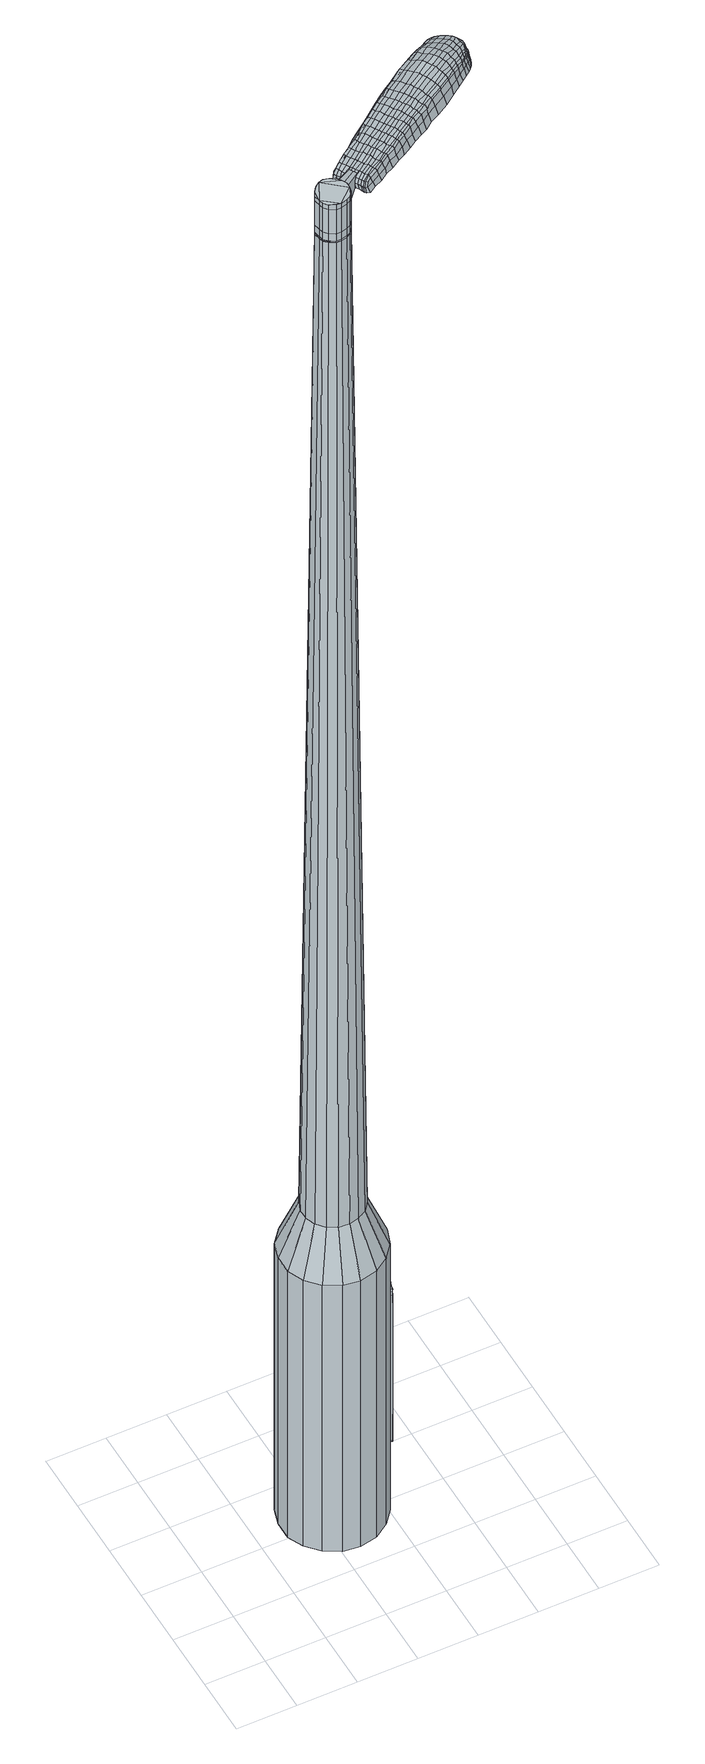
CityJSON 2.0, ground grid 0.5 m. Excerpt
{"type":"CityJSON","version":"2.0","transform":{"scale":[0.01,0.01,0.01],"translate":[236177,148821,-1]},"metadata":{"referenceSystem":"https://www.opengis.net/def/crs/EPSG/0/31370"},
"CityObjects":{
"object1":{"type":"GenericCityObject","attributes":{"cluster":19,"mean_distance_to_centroid":0.267,"new_centroid_x":236178.13,"new_centroid_y":148822.08,"mean_distance_to_camera":11.52,"H1":25.58,"H2":25.78,"Z_final":110.25,"cluster2":-1,"proj_x":236182.3,"proj_y":148828.79,"id_line":53254,"bearing_l":301.84,"distance":7.91,"orientation":"left","G_obj":31.84},"geometry":[{"type":"MultiSurface","lod":"2","boundaries":[[[0,1,2,3]],[[1,4,5,2]],[[4,6,7,5]],[[6,8,9,7]],[[8,10,11,9]],[[10,12,13,11]],[[12,14,15,13]],[[14,16,17,15]],[[16,18,19,17]],[[18,20,21,19]],[[20,22,23,21]],[[22,24,25,23]],[[24,26,27,25]],[[26,28,29,27]],[[28,30,31,29]],[[30,32,33,31]],[[32,34,35,33]],[[34,0,3,35]],[[36,37,38,39]],[[38,40,41,42]],[[41,43,42]],[[42,44,45,46]],[[45,47,46]],[[46,48,49,50]],[[49,51,50]],[[42,46,50,38]],[[50,52,39,38]],[[53,36,39]],[[2,5,7,35]],[[7,9,11,15]],[[11,13,15]],[[15,17,19,23]],[[19,21,23]],[[23,25,27,31]],[[27,29,31]],[[15,23,31,7]],[[31,33,35,7]],[[3,2,35]],[[1,0,54,55]],[[0,34,56,54]],[[34,32,57,56]],[[32,30,58,57]],[[30,28,59,58]],[[28,26,60,59]],[[26,24,61,60]],[[24,22,62,61]],[[22,20,63,62]],[[20,18,64,63]],[[18,16,65,64]],[[16,14,66,65]],[[14,12,67,66]],[[12,10,68,67]],[[10,8,69,68]],[[8,6,70,69]],[[6,4,71,70]],[[4,1,55,71]],[[55,54,72,73]],[[54,56,74,72]],[[56,57,75,74]],[[57,58,76,75]],[[58,59,77,76]],[[59,60,78,77]],[[60,61,79,78]],[[61,62,80,79]],[[62,63,81,80]],[[63,64,82,81]],[[64,65,83,82]],[[65,66,84,83]],[[66,67,85,84]],[[67,68,86,85]],[[68,69,87,86]],[[69,70,88,87]],[[70,71,89,88]],[[71,55,73,89]],[[72,90,91,92]],[[93,94,90,72]],[[95,96,94,93]],[[97,98,96,95]],[[99,100,98,97]],[[78,101,100,99]],[[79,102,101,78]],[[103,104,102,79]],[[81,105,104,103]],[[106,107,105,81]],[[108,109,107,106]],[[110,111,109,108]],[[85,112,111,110]],[[86,113,112,85]],[[114,115,113,86]],[[116,117,115,114]],[[89,118,117,116]],[[92,91,118,89]],[[119,120,121,122]],[[123,119,122,124]],[[125,123,124,126]],[[127,125,126,128]],[[129,127,128,130]],[[131,129,130,132]],[[133,131,132,134]],[[135,133,134,136]],[[137,135,136,138]],[[139,137,138,140]],[[141,139,140,142]],[[143,141,142,144]],[[145,143,144,146]],[[147,145,146,148]],[[149,147,148,150]],[[151,149,150,152]],[[73,72,92]],[[74,93,72]],[[74,75,95,93]],[[75,76,97,95]],[[76,77,99,97]],[[77,78,99]],[[80,103,79]],[[80,81,103]],[[82,106,81]],[[82,83,108,106]],[[83,84,110,108]],[[84,85,110]],[[87,114,86]],[[87,88,116,114]],[[88,89,116]],[[73,92,89]],[[153,91,90]],[[153,118,91]],[[154,117,118]],[[154,155,115,117]],[[155,113,115]],[[156,111,112]],[[156,157,109,111]],[[157,158,107,109]],[[158,105,107]],[[159,104,105]],[[159,102,104]],[[160,100,101]],[[160,161,98,100]],[[161,162,96,98]],[[162,163,94,96]],[[163,90,94]],[[39,52,151,164]],[[153,90,165,152]],[[53,39,164,120]],[[90,163,121,165]],[[36,53,120,119]],[[163,162,122,121]],[[37,36,119,123]],[[162,161,124,122]],[[38,37,123,125]],[[161,160,126,124]],[[40,38,125,127]],[[160,101,128,126]],[[41,40,127,129]],[[101,102,130,128]],[[43,41,129,131]],[[102,159,132,130]],[[42,43,131,133]],[[159,105,134,132]],[[44,42,133,135]],[[105,158,136,134]],[[45,44,135,137]],[[158,157,138,136]],[[47,45,137,139]],[[157,156,140,138]],[[46,47,139,141]],[[156,112,142,140]],[[48,46,141,143]],[[112,113,144,142]],[[49,48,143,145]],[[113,155,146,144]],[[51,49,145,147]],[[155,154,148,146]],[[50,51,147,149]],[[154,118,150,148]],[[52,50,149,151]],[[118,153,152,150]],[[151,152,166,167]],[[152,165,168,166]],[[165,121,169,168]],[[121,120,170,169]],[[120,164,171,170]],[[164,151,167,171]],[[172,173,174,175]],[[176,172,175,177]],[[172,176,178,179]],[[173,172,179,180]],[[181,182,183,184]],[[185,181,184,186]],[[181,185,187,188]],[[182,181,188,189]],[[190,191,192,193]],[[194,190,193,195]],[[190,194,196,197]],[[191,190,197,198]],[[199,200,201,202]],[[203,199,202,204]],[[199,203,205,206]],[[200,199,206,207]],[[208,209,210,211]],[[212,208,211,213]],[[208,212,214,215]],[[209,208,215,216]],[[217,218,219,220]],[[221,217,220,222]],[[217,221,223,224]],[[218,217,224,225]],[[226,227,228,229]],[[218,226,229,219]],[[226,218,225,230]],[[227,226,230,231]],[[232,233,234,235]],[[227,232,235,228]],[[232,227,231,236]],[[233,232,236,237]],[[238,176,177,239]],[[233,238,239,234]],[[238,233,237,240]],[[176,238,240,178]],[[241,242,243,244]],[[245,241,244,246]],[[241,245,247,248]],[[242,241,248,249]],[[250,251,252,253]],[[242,250,253,243]],[[250,242,249,254]],[[251,250,254,255]],[[256,257,258,259]],[[251,256,259,252]],[[256,251,255,260]],[[257,256,260,261]],[[262,263,264,265]],[[257,262,265,258]],[[262,257,261,266]],[[263,262,266,267]],[[268,173,180,269]],[[263,268,269,264]],[[268,263,267,270]],[[173,268,270,174]],[[271,272,273,274]],[[275,271,274,276]],[[271,275,277,278]],[[272,271,278,279]],[[280,281,282,283]],[[272,280,283,273]],[[280,272,279,284]],[[281,280,284,285]],[[286,287,288,289]],[[281,286,289,282]],[[286,281,285,290]],[[287,286,290,291]],[[292,185,186,293]],[[287,292,293,288]],[[292,287,291,294]],[[185,292,294,187]],[[295,296,297,298]],[[299,295,298,300]],[[295,299,301,302]],[[296,295,302,303]],[[304,305,306,307]],[[296,304,307,297]],[[304,296,303,308]],[[305,304,308,309]],[[310,311,312,313]],[[305,310,313,306]],[[310,305,309,314]],[[311,310,314,315]],[[316,317,318,319]],[[311,316,319,312]],[[316,311,315,320]],[[317,316,320,321]],[[322,182,189,323]],[[317,322,323,318]],[[322,317,321,324]],[[182,322,324,183]],[[325,211,210,326]],[[327,325,326,328]],[[325,327,329,330]],[[211,325,330,213]],[[331,327,328,332]],[[333,331,332,334]],[[331,333,335,336]],[[327,331,336,329]],[[337,333,334,338]],[[339,337,338,340]],[[337,339,341,342]],[[333,337,342,335]],[[343,339,340,344]],[[345,343,344,346]],[[343,345,347,348]],[[339,343,348,341]],[[349,345,346,350]],[[200,349,350,201]],[[349,200,207,351]],[[345,349,351,347]],[[352,353,198,197]],[[354,352,197,196]],[[352,354,355,356]],[[353,352,356,357]],[[358,359,357,356]],[[360,358,356,355]],[[358,360,361,362]],[[359,358,362,363]],[[364,365,363,362]],[[366,364,362,361]],[[364,366,367,368]],[[365,364,368,369]],[[370,371,369,368]],[[372,370,368,367]],[[370,372,205,203]],[[371,370,203,204]],[[373,374,375,376]],[[275,373,376,277]],[[373,275,276,377]],[[374,373,377,378]],[[379,194,195,380]],[[374,379,380,375]],[[379,374,378,381]],[[194,379,381,196]],[[382,383,384,385]],[[221,382,385,223]],[[382,221,222,386]],[[383,382,386,387]],[[388,389,390,391]],[[383,388,391,384]],[[388,383,387,392]],[[389,388,392,393]],[[394,191,198,395]],[[389,394,395,390]],[[394,389,393,396]],[[191,394,396,192]],[[397,398,399,400]],[[179,397,400,180]],[[397,179,178,401]],[[398,397,401,402]],[[403,404,405,406]],[[398,403,406,399]],[[403,398,402,407]],[[404,403,407,408]],[[409,202,201,410]],[[404,409,410,405]],[[409,404,408,411]],[[202,409,411,204]],[[412,413,414,415]],[[184,412,415,186]],[[412,184,183,416]],[[413,412,416,417]],[[418,206,205,419]],[[413,418,419,414]],[[418,413,417,420]],[[206,418,420,207]],[[421,422,423,424]],[[299,421,424,301]],[[421,299,300,425]],[[422,421,425,426]],[[427,212,213,428]],[[422,427,428,423]],[[427,422,426,429]],[[212,427,429,214]],[[430,431,432,433]],[[245,430,433,247]],[[430,245,246,434]],[[431,430,434,435]],[[436,437,438,439]],[[431,436,439,432]],[[436,431,435,440]],[[437,436,440,441]],[[442,209,216,443]],[[437,442,443,438]],[[442,437,441,444]],[[209,442,444,210]],[[445,446,435,434]],[[244,445,434,246]],[[445,244,243,447]],[[446,445,447,448]],[[449,450,441,440]],[[446,449,440,435]],[[449,446,448,451]],[[450,449,451,452]],[[453,326,210,444]],[[450,453,444,441]],[[453,450,452,454]],[[326,453,454,328]],[[455,456,457,458]],[[302,455,458,303]],[[455,302,301,424]],[[456,455,424,423]],[[459,330,329,460]],[[456,459,460,457]],[[459,456,423,428]],[[330,459,428,213]],[[461,462,448,447]],[[253,461,447,243]],[[461,253,252,463]],[[462,461,463,464]],[[465,466,452,451]],[[462,465,451,448]],[[465,462,464,467]],[[466,465,467,468]],[[469,332,328,454]],[[466,469,454,452]],[[469,466,468,470]],[[332,469,470,334]],[[471,472,473,474]],[[308,471,474,309]],[[471,308,303,458]],[[472,471,458,457]],[[475,336,335,476]],[[472,475,476,473]],[[475,472,457,460]],[[336,475,460,329]],[[477,478,464,463]],[[259,477,463,252]],[[477,259,258,479]],[[478,477,479,480]],[[481,482,468,467]],[[478,481,467,464]],[[481,478,480,483]],[[482,481,483,484]],[[485,338,334,470]],[[482,485,470,468]],[[485,482,484,486]],[[338,485,486,340]],[[487,488,489,490]],[[314,487,490,315]],[[487,314,309,474]],[[488,487,474,473]],[[491,342,341,492]],[[488,491,492,489]],[[491,488,473,476]],[[342,491,476,335]],[[493,494,480,479]],[[265,493,479,258]],[[493,265,264,495]],[[494,493,495,496]],[[497,498,484,483]],[[494,497,483,480]],[[497,494,496,499]],[[498,497,499,500]],[[501,344,340,486]],[[498,501,486,484]],[[501,498,500,502]],[[344,501,502,346]],[[503,504,505,506]],[[320,503,506,321]],[[503,320,315,490]],[[504,503,490,489]],[[507,348,347,508]],[[504,507,508,505]],[[507,504,489,492]],[[348,507,492,341]],[[509,510,496,495]],[[269,509,495,264]],[[509,269,180,400]],[[510,509,400,399]],[[511,512,500,499]],[[510,511,499,496]],[[511,510,399,406]],[[512,511,406,405]],[[513,350,346,502]],[[512,513,502,500]],[[513,512,405,410]],[[350,513,410,201]],[[514,515,417,416]],[[324,514,416,183]],[[514,324,321,506]],[[515,514,506,505]],[[516,351,207,420]],[[515,516,420,417]],[[516,515,505,508]],[[351,516,508,347]],[[517,518,378,377]],[[274,517,377,276]],[[517,274,273,519]],[[518,517,519,520]],[[521,354,196,381]],[[518,521,381,378]],[[521,518,520,522]],[[354,521,522,355]],[[523,524,525,526]],[[224,523,526,225]],[[523,224,223,385]],[[524,523,385,384]],[[527,528,529,530]],[[524,527,530,525]],[[527,524,384,391]],[[528,527,391,390]],[[531,353,357,532]],[[528,531,532,529]],[[531,528,390,395]],[[353,531,395,198]],[[533,534,520,519]],[[283,533,519,273]],[[533,283,282,535]],[[534,533,535,536]],[[537,360,355,522]],[[534,537,522,520]],[[537,534,536,538]],[[360,537,538,361]],[[539,540,541,542]],[[230,539,542,231]],[[539,230,225,526]],[[540,539,526,525]],[[543,544,545,546]],[[540,543,546,541]],[[543,540,525,530]],[[544,543,530,529]],[[547,359,363,548]],[[544,547,548,545]],[[547,544,529,532]],[[359,547,532,357]],[[549,550,536,535]],[[289,549,535,282]],[[549,289,288,551]],[[550,549,551,552]],[[553,366,361,538]],[[550,553,538,536]],[[553,550,552,554]],[[366,553,554,367]],[[555,556,557,558]],[[236,555,558,237]],[[555,236,231,542]],[[556,555,542,541]],[[559,560,561,562]],[[556,559,562,557]],[[559,556,541,546]],[[560,559,546,545]],[[563,365,369,564]],[[560,563,564,561]],[[563,560,545,548]],[[365,563,548,363]],[[565,566,552,551]],[[293,565,551,288]],[[565,293,186,415]],[[566,565,415,414]],[[567,372,367,554]],[[566,567,554,552]],[[567,566,414,419]],[[372,567,419,205]],[[568,569,402,401]],[[240,568,401,178]],[[568,240,237,558]],[[569,568,558,557]],[[570,571,408,407]],[[569,570,407,402]],[[570,569,557,562]],[[571,570,562,561]],[[572,371,204,411]],[[571,572,411,408]],[[572,571,561,564]],[[371,572,564,369]],[[573,574,575,576]],[[576,575,577,578]],[[579,577,575,580]],[[580,575,574,581]],[[582,583,584,585]],[[585,584,586,587]],[[588,586,584,589]],[[589,584,583,590]],[[591,592,593,594]],[[594,593,595,596]],[[597,595,593,598]],[[598,593,592,599]],[[600,601,602,603]],[[603,602,604,605]],[[606,604,602,607]],[[607,602,601,608]],[[609,610,611,612]],[[612,611,613,614]],[[615,613,611,616]],[[616,611,610,617]],[[618,619,620,621]],[[621,620,622,623]],[[624,622,620,625]],[[625,620,619,626]],[[627,628,629,630]],[[630,629,619,618]],[[626,619,629,631]],[[631,629,628,632]],[[633,634,635,636]],[[636,635,628,627]],[[632,628,635,637]],[[637,635,634,638]],[[578,577,639,640]],[[640,639,634,633]],[[638,634,639,641]],[[641,639,577,579]],[[642,643,644,645]],[[645,644,646,647]],[[648,646,644,649]],[[649,644,643,650]],[[651,652,653,654]],[[654,653,643,642]],[[650,643,653,655]],[[655,653,652,656]],[[657,658,659,660]],[[660,659,652,651]],[[656,652,659,661]],[[661,659,658,662]],[[663,664,665,666]],[[666,665,658,657]],[[662,658,665,667]],[[667,665,664,668]],[[581,574,669,670]],[[670,669,664,663]],[[668,664,669,671]],[[671,669,574,573]],[[672,673,674,675]],[[675,674,676,677]],[[678,676,674,679]],[[679,674,673,680]],[[681,682,683,684]],[[684,683,673,672]],[[680,673,683,685]],[[685,683,682,686]],[[687,688,689,690]],[[690,689,682,681]],[[686,682,689,691]],[[691,689,688,692]],[[587,586,693,694]],[[694,693,688,687]],[[692,688,693,695]],[[695,693,586,588]],[[696,697,698,699]],[[699,698,700,701]],[[702,700,698,703]],[[703,698,697,704]],[[705,706,707,708]],[[708,707,697,696]],[[704,697,707,709]],[[709,707,706,710]],[[711,712,713,714]],[[714,713,706,705]],[[710,706,713,715]],[[715,713,712,716]],[[717,718,719,720]],[[720,719,712,711]],[[716,712,719,721]],[[721,719,718,722]],[[590,583,723,724]],[[724,723,718,717]],[[722,718,723,725]],[[725,723,583,582]],[[609,612,726,727]],[[727,726,728,729]],[[730,728,726,731]],[[731,726,612,614]],[[729,728,732,733]],[[733,732,734,735]],[[736,734,732,737]],[[737,732,728,730]],[[735,734,738,739]],[[739,738,740,741]],[[742,740,738,743]],[[743,738,734,736]],[[741,740,744,745]],[[745,744,746,747]],[[748,746,744,749]],[[749,744,740,742]],[[747,746,750,751]],[[751,750,601,600]],[[608,601,750,752]],[[752,750,746,748]],[[599,753,754,598]],[[598,754,755,597]],[[756,755,754,757]],[[757,754,753,758]],[[758,759,760,757]],[[757,760,761,756]],[[762,761,760,763]],[[763,760,759,764]],[[764,765,766,763]],[[763,766,767,762]],[[768,767,766,769]],[[769,766,765,770]],[[770,771,772,769]],[[769,772,773,768]],[[606,773,772,604]],[[604,772,771,605]],[[774,775,776,777]],[[777,776,676,678]],[[677,676,776,778]],[[778,776,775,779]],[[596,595,780,781]],[[781,780,775,774]],[[779,775,780,782]],[[782,780,595,597]],[[783,784,785,786]],[[786,785,622,624]],[[623,622,785,787]],[[787,785,784,788]],[[789,790,791,792]],[[792,791,784,783]],[[788,784,791,793]],[[793,791,790,794]],[[599,592,795,796]],[[796,795,790,789]],[[794,790,795,797]],[[797,795,592,591]],[[798,799,800,801]],[[801,800,580,581]],[[579,580,800,802]],[[802,800,799,803]],[[804,805,806,807]],[[807,806,799,798]],[[803,799,806,808]],[[808,806,805,809]],[[600,603,810,811]],[[811,810,805,804]],[[809,805,810,812]],[[812,810,603,605]],[[813,814,815,816]],[[816,815,585,587]],[[582,585,815,817]],[[817,815,814,818]],[[606,607,819,820]],[[820,819,814,813]],[[818,814,819,821]],[[821,819,607,608]],[[822,823,824,825]],[[825,824,700,702]],[[701,700,824,826]],[[826,824,823,827]],[[614,613,828,829]],[[829,828,823,822]],[[827,823,828,830]],[[830,828,613,615]],[[831,832,833]],[[833,832,646,648]],[[647,646,832,834]],[[835,836,837,838]],[[838,837,832,831]],[[834,832,837,839]],[[839,837,836,840]],[[617,610,841,842]],[[842,841,836,835]],[[840,836,841,843]],[[843,841,610,609]],[[844,845,834]],[[834,845,645,647]],[[642,645,845,846]],[[845,844,846]],[[840,847,848,839]],[[839,848,844,834]],[[846,844,848,849]],[[849,848,847,850]],[[609,727,851,843]],[[843,851,847,840]],[[850,847,851,852]],[[852,851,727,729]],[[853,854,855,856]],[[856,855,703,704]],[[702,703,855,825]],[[825,855,854,822]],[[730,731,857,858]],[[858,857,854,853]],[[822,854,857,829]],[[829,857,731,614]],[[859,860,846]],[[846,860,654,642]],[[651,654,860,861]],[[861,860,859,862]],[[850,863,864,849]],[[849,864,859,846]],[[862,859,864,865]],[[865,864,863,866]],[[729,733,867,852]],[[852,867,863,850]],[[866,863,867,868]],[[868,867,733,735]],[[869,870,871,872]],[[872,871,709,710]],[[704,709,871,856]],[[856,871,870,853]],[[736,737,873,874]],[[874,873,870,869]],[[853,870,873,858]],[[858,873,737,730]],[[862,875,861]],[[861,875,660,651]],[[657,660,875,876]],[[876,875,877]],[[866,878,879,865]],[[865,879,875,862]],[[877,875,879,880]],[[880,879,878,881]],[[735,739,882,868]],[[868,882,878,866]],[[881,878,882,883]],[[883,882,739,741]],[[884,885,886,887]],[[887,886,715,716]],[[710,715,886,872]],[[872,886,885,869]],[[742,743,888,889]],[[889,888,885,884]],[[869,885,888,874]],[[874,888,743,736]],[[877,890,891,876]],[[876,891,666,657]],[[663,666,891,892]],[[892,891,890,893]],[[881,894,895,880]],[[880,895,890,877]],[[893,890,895,896]],[[896,895,894,897]],[[741,745,898,883]],[[883,898,894,881]],[[897,894,898,899]],[[899,898,745,747]],[[900,901,902,903]],[[903,902,721,722]],[[716,721,902,887]],[[887,902,901,884]],[[748,749,904,905]],[[905,904,901,900]],[[884,901,904,889]],[[889,904,749,742]],[[893,906,907,892]],[[892,907,670,663]],[[581,670,907,801]],[[801,907,906,798]],[[897,908,909,896]],[[896,909,906,893]],[[798,906,909,807]],[[807,909,908,804]],[[747,751,910,899]],[[899,910,908,897]],[[804,908,910,811]],[[811,910,751,600]],[[818,911,912,817]],[[817,912,725,582]],[[722,725,912,903]],[[903,912,911,900]],[[608,752,913,821]],[[821,913,911,818]],[[900,911,913,905]],[[905,913,752,748]],[[779,914,915,778]],[[778,915,675,677]],[[672,675,915,916]],[[916,915,914,917]],[[597,755,918,782]],[[782,918,914,779]],[[917,914,918,919]],[[919,918,755,756]],[[920,921,922,923]],[[923,922,625,626]],[[624,625,922,786]],[[786,922,921,783]],[[924,925,926,927]],[[927,926,921,920]],[[783,921,926,792]],[[792,926,925,789]],[[758,753,928,929]],[[929,928,925,924]],[[789,925,928,796]],[[796,928,753,599]],[[917,930,931,916]],[[916,931,684,672]],[[681,684,931,932]],[[932,931,930,933]],[[756,761,934,919]],[[919,934,930,917]],[[933,930,934,935]],[[935,934,761,762]],[[936,937,938,939]],[[939,938,631,632]],[[626,631,938,923]],[[923,938,937,920]],[[940,941,942,943]],[[943,942,937,936]],[[920,937,942,927]],[[927,942,941,924]],[[764,759,944,945]],[[945,944,941,940]],[[924,941,944,929]],[[929,944,759,758]],[[933,946,947,932]],[[932,947,690,681]],[[687,690,947,948]],[[948,947,946,949]],[[762,767,950,935]],[[935,950,946,933]],[[949,946,950,951]],[[951,950,767,768]],[[952,953,954,955]],[[955,954,637,638]],[[632,637,954,939]],[[939,954,953,936]],[[956,957,958,959]],[[959,958,953,952]],[[936,953,958,943]],[[943,958,957,940]],[[770,765,960,961]],[[961,960,957,956]],[[940,957,960,945]],[[945,960,765,764]],[[949,962,963,948]],[[948,963,694,687]],[[587,694,963,816]],[[816,963,962,813]],[[768,773,964,951]],[[951,964,962,949]],[[813,962,964,820]],[[820,964,773,606]],[[803,965,966,802]],[[802,966,641,579]],[[638,641,966,955]],[[955,966,965,952]],[[809,967,968,808]],[[808,968,965,803]],[[952,965,968,959]],[[959,968,967,956]],[[605,771,969,812]],[[812,969,967,809]],[[956,967,969,961]],[[961,969,771,770]],[[573,576,175,174]],[[576,578,177,175]],[[588,589,188,187]],[[589,590,189,188]],[[591,594,193,192]],[[594,596,195,193]],[[615,616,215,214]],[[616,617,216,215]],[[618,621,220,219]],[[621,623,222,220]],[[627,630,229,228]],[[630,618,219,229]],[[633,636,235,234]],[[636,627,228,235]],[[578,640,239,177]],[[640,633,234,239]],[[648,649,248,247]],[[649,650,249,248]],[[650,655,254,249]],[[655,656,255,254]],[[656,661,260,255]],[[661,662,261,260]],[[662,667,266,261]],[[667,668,267,266]],[[668,671,270,267]],[[671,573,174,270]],[[678,679,278,277]],[[679,680,279,278]],[[680,685,284,279]],[[685,686,285,284]],[[686,691,290,285]],[[691,692,291,290]],[[692,695,294,291]],[[695,588,187,294]],[[696,699,298,297]],[[699,701,300,298]],[[705,708,307,306]],[[708,696,297,307]],[[711,714,313,312]],[[714,705,306,313]],[[717,720,319,318]],[[720,711,312,319]],[[590,724,323,189]],[[724,717,318,323]],[[774,777,376,375]],[[777,678,277,376]],[[596,781,380,195]],[[781,774,375,380]],[[623,787,386,222]],[[787,788,387,386]],[[788,793,392,387]],[[793,794,393,392]],[[794,797,396,393]],[[797,591,192,396]],[[701,826,425,300]],[[826,827,426,425]],[[827,830,429,426]],[[830,615,214,429]],[[831,833,433,432]],[[833,648,247,433]],[[835,838,439,438]],[[838,831,432,439]],[[617,842,443,216]],[[842,835,438,443]],[[970,971,972,973]],[[974,975,973,972]],[[976,977,978,979]],[[980,981,982,983]],[[971,984,985,972]],[[986,974,972,985]],[[987,976,979,988]],[[989,990,981,980]],[[984,991,992,985]],[[992,993,986,985]],[[994,987,988,995]],[[996,990,989,997]],[[991,998,999,992]],[[999,1000,993,992]],[[1001,994,995,1002]],[[1003,996,997,1004]],[[1005,1006,1007,1008]],[[1009,1010,1006,1005]],[[1009,1011,1012,1010]],[[1011,1013,1014,1012]],[[1015,1016,1017,1018]],[[1019,1020,1016,1015]],[[1021,1022,1020,1019]],[[1023,1024,1022,1021]],[[1018,1007,1006,1015]],[[1015,1006,1010,1019]],[[1010,1012,1021,1019]],[[1012,1014,1023,1021]],[[979,978,975,974]],[[988,979,974,986]],[[993,995,988,986]],[[1000,1002,995,993]],[[980,983,977,976]],[[989,980,976,987]],[[997,989,987,994]],[[1004,997,994,1001]],[[981,1005,1008,982]],[[990,1009,1005,981]],[[1011,1009,990,996]],[[1013,1011,996,1003]],[[1025,1026,1027,1028]],[[1027,1029,1030,1031]],[[1027,1031,1032,1033]],[[1027,1033,1028]],[[1034,1025,1028,1035]],[[1036,1035,1028,1037]],[[1038,1037,1028]],[[1039,1027,1026,1040]],[[1041,1039,1040,1042]],[[1043,1041,1042,1044]],[[1045,1043,1044,1046]],[[1047,1045,1046,1048]],[[1048,1049,1050,1051]],[[1048,1051,1052,1053]],[[1048,1053,1054,1055]],[[1054,1056,1057,1058]],[[1054,1058,1059,1060]],[[1054,1060,1055]],[[1048,1055,1047]],[[1061,1062,1026,1025]],[[1063,1064,1029,1027]],[[1065,1066,1038,1028]],[[1062,1067,1040,1026]],[[1068,1063,1027,1039]],[[1067,1069,1042,1040]],[[1070,1068,1039,1041]],[[1069,1071,1044,1042]],[[1072,1070,1041,1043]],[[1071,1073,1046,1044]],[[1074,1072,1043,1045]],[[1073,1075,1048,1046]],[[1076,1074,1045,1047]],[[1075,1077,1049,1048]],[[1078,1079,1056,1054]],[[1080,1076,1047,1055]],[[1050,1049,1077,1081]],[[1051,1050,1081,1082]],[[1052,1051,1082,1083]],[[1053,1052,1083,1084]],[[1054,1053,1084,1078]],[[1085,1061,1025,1034]],[[1086,1085,1034,1035]],[[1087,1086,1035,1036]],[[1088,1087,1036,1037]],[[1066,1088,1037,1038]],[[1030,1029,1064,1089]],[[1057,1056,1079,1090]],[[1031,1030,1089,1091]],[[1032,1031,1091,1092]],[[1033,1032,1092,1093]],[[1028,1033,1093,1065]],[[1058,1057,1090,1094]],[[1059,1058,1094,1095]],[[1060,1059,1095,1096]],[[1055,1060,1096,1080]]]}]}
},
"vertices":[
[150,132,384],[155,119,384],[155,119,96],[150,132,96],[156,104,384],[156,104,96],[151,90,384],[151,90,96],[142,79,384],[142,79,96],[130,71,384],[130,71,96],[115,68,384],[115,68,96],[101,70,384],[101,70,96],[88,77,384],[88,77,96],[78,88,384],[78,88,96],[72,101,384],[72,101,96],[72,116,384],[72,116,96],[76,130,384],[76,130,96],[86,142,384],[86,142,96],[98,149,384],[98,149,96],[112,152,384],[112,152,96],[127,150,384],[127,150,96],[140,143,384],[140,143,96],[118,123,1524],[113,124,1524],[109,123,1524],[125,117,1524],[105,120,1524],[102,116,1524],[101,107,1524],[100,112,1524],[102,103,1524],[105,100,1524],[114,97,1524],[110,97,1524],[119,98,1524],[123,100,1524],[127,108,1524],[126,104,1524],[127,113,1524],[122,121,1524],[135,123,429],[138,115,429],[129,130,429],[122,134,429],[113,135,429],[104,134,429],[97,129,429],[92,122,429],[89,114,429],[89,105,429],[92,97,429],[98,90,429],[106,86,429],[115,85,429],[123,87,429],[131,91,429],[136,98,429],[139,107,429],[125,117,1483],[127,113,1483],[122,121,1483],[118,123,1483],[113,124,1483],[109,123,1483],[105,120,1483],[102,116,1483],[100,112,1483],[101,107,1483],[102,103,1483],[105,100,1483],[110,97,1483],[114,97,1483],[119,98,1483],[123,100,1483],[126,104,1483],[127,108,1483],[125,117,1485],[126,113,1485],[126,113,1483],[122,120,1483],[122,120,1485],[118,122,1483],[118,122,1485],[113,123,1483],[113,123,1485],[109,122,1483],[109,122,1485],[105,120,1485],[102,116,1485],[101,112,1483],[101,112,1485],[101,107,1485],[103,103,1483],[103,103,1485],[106,100,1483],[106,100,1485],[110,98,1483],[110,98,1485],[114,97,1485],[119,98,1485],[122,101,1483],[122,101,1485],[125,104,1483],[125,104,1485],[127,108,1485],[118,123,1519],[122,121,1519],[122,121,1493],[118,123,1493],[113,124,1519],[113,124,1493],[109,123,1519],[109,123,1493],[105,120,1519],[105,120,1493],[102,116,1519],[102,116,1493],[100,112,1519],[100,112,1493],[101,107,1519],[101,107,1493],[102,103,1519],[102,103,1493],[105,100,1519],[105,100,1493],[110,97,1519],[110,97,1493],[114,97,1519],[114,97,1493],[119,98,1519],[119,98,1493],[123,100,1519],[123,100,1493],[126,104,1519],[126,104,1493],[127,108,1519],[127,108,1493],[127,113,1519],[127,113,1493],[127,113,1485],[126,104,1485],[123,100,1485],[110,97,1485],[105,100,1485],[102,103,1485],[100,112,1485],[109,123,1485],[113,124,1485],[118,123,1485],[122,121,1485],[125,117,1519],[125,117,1493],[143,124,1513],[143,124,1518],[141,127,1513],[139,130,1513],[139,130,1518],[141,127,1518],[214,150,1519],[208,146,1518],[210,145,1509],[216,149,1510],[222,154,1519],[224,153,1510],[220,155,1526],[213,150,1525],[207,147,1525],[194,182,1519],[188,178,1518],[188,177,1525],[194,181,1525],[201,187,1519],[201,185,1526],[202,189,1510],[195,184,1510],[189,180,1509],[266,206,1519],[268,203,1519],[268,204,1513],[267,207,1513],[263,209,1519],[263,210,1513],[261,208,1524],[264,205,1524],[266,202,1524],[203,167,1530],[197,163,1529],[198,160,1529],[205,164,1530],[211,172,1531],[212,169,1531],[209,175,1530],[201,170,1530],[195,166,1529],[134,124,1512],[136,122,1512],[137,123,1517],[136,125,1517],[133,127,1512],[134,127,1517],[133,128,1506],[135,125,1506],[137,122,1506],[264,182,1519],[261,180,1519],[263,179,1512],[265,181,1512],[266,184,1518],[267,183,1512],[265,184,1522],[263,183,1523],[260,181,1524],[258,177,1519],[253,174,1519],[255,173,1512],[259,176,1512],[257,178,1524],[252,174,1525],[248,170,1519],[242,166,1519],[243,165,1511],[250,170,1511],[247,171,1526],[240,167,1526],[232,160,1519],[234,159,1510],[230,161,1526],[149,114,1513],[156,118,1513],[155,118,1518],[148,115,1517],[144,112,1512],[145,113,1516],[146,111,1506],[151,114,1507],[158,117,1507],[163,121,1514],[169,125,1515],[168,126,1520],[161,122,1519],[164,121,1507],[171,124,1507],[176,128,1515],[183,132,1516],[181,133,1522],[175,129,1521],[178,128,1508],[184,131,1508],[189,136,1517],[195,139,1517],[194,140,1524],[187,136,1523],[191,135,1508],[197,138,1509],[202,143,1518],[200,143,1524],[204,142,1509],[246,213,1519],[243,211,1519],[243,210,1524],[246,212,1523],[248,214,1518],[248,212,1522],[248,215,1512],[246,214,1512],[243,213,1512],[238,209,1519],[233,207,1519],[233,205,1525],[239,208,1524],[239,211,1512],[233,208,1512],[228,204,1519],[221,200,1519],[221,198,1526],[228,202,1526],[228,206,1511],[221,202,1511],[211,194,1519],[211,192,1526],[212,195,1510],[134,140,1513],[140,144,1513],[140,146,1507],[134,141,1507],[129,137,1512],[129,138,1506],[130,136,1516],[134,139,1517],[140,143,1518],[146,149,1514],[152,153,1515],[152,155,1507],[146,150,1507],[146,147,1519],[152,152,1520],[158,157,1515],[164,162,1516],[165,164,1508],[158,159,1508],[158,156,1521],[164,160,1522],[170,166,1517],[176,170,1517],[177,172,1509],[171,168,1508],[170,164,1523],[176,168,1524],[182,174,1518],[183,176,1509],[182,173,1524],[140,128,1519],[141,126,1519],[146,132,1520],[148,129,1520],[145,134,1520],[139,130,1519],[153,136,1522],[154,133,1522],[159,140,1523],[160,137,1523],[157,142,1523],[151,138,1521],[165,144,1524],[167,141,1524],[172,147,1525],[173,145,1525],[170,150,1525],[164,146,1524],[178,151,1526],[179,149,1526],[184,155,1527],[186,153,1527],[182,158,1527],[176,154,1526],[190,159,1528],[192,157,1528],[189,162,1528],[262,204,1527],[264,201,1527],[259,207,1526],[255,204,1527],[258,201,1528],[260,198,1528],[253,198,1529],[255,195,1529],[250,201,1528],[244,197,1530],[246,194,1530],[248,191,1530],[240,190,1531],[242,187,1531],[238,194,1530],[230,189,1531],[232,186,1531],[234,182,1531],[222,179,1531],[223,176,1531],[219,182,1531],[250,214,1518],[254,213,1519],[254,214,1513],[251,215,1513],[250,212,1523],[253,212,1523],[258,212,1519],[259,212,1513],[257,210,1524],[267,186,1518],[268,188,1518],[266,188,1523],[265,186,1523],[268,185,1513],[269,188,1513],[269,192,1519],[269,196,1519],[268,195,1524],[267,191,1523],[270,192,1513],[270,196,1513],[269,200,1519],[268,199,1524],[270,200,1513],[212,152,1528],[211,153,1528],[205,150,1528],[205,148,1527],[219,156,1528],[218,158,1529],[209,156,1529],[208,159,1530],[202,155,1529],[203,152,1528],[217,160,1529],[216,163,1530],[206,161,1530],[200,158,1529],[214,166,1531],[195,179,1528],[196,177,1529],[204,182,1529],[202,184,1528],[189,175,1527],[190,173,1528],[198,174,1529],[206,179,1530],[192,170,1528],[128,135,1512],[129,133,1512],[131,133,1517],[130,135,1517],[128,136,1506],[130,134,1506],[131,130,1512],[132,130,1517],[131,131,1506],[142,112,1512],[141,113,1512],[142,113,1506],[143,112,1506],[143,113,1517],[142,114,1517],[140,115,1512],[139,118,1512],[140,118,1506],[141,115,1506],[141,116,1517],[140,118,1517],[137,120,1512],[138,120,1506],[138,121,1517],[147,116,1519],[147,117,1519],[154,119,1520],[153,121,1520],[145,119,1519],[144,121,1519],[152,123,1520],[151,125,1520],[143,123,1519],[149,127,1520],[134,138,1519],[135,136,1519],[141,140,1520],[140,142,1520],[137,133,1519],[143,137,1520],[161,123,1521],[160,124,1521],[167,127,1522],[166,128,1522],[158,126,1521],[157,129,1521],[165,130,1522],[163,133,1523],[156,131,1522],[162,135,1523],[146,146,1521],[147,144,1521],[154,148,1522],[153,150,1522],[149,141,1521],[155,146,1522],[174,130,1523],[173,132,1523],[180,134,1524],[179,135,1524],[171,134,1523],[170,136,1524],[178,138,1525],[176,140,1525],[168,139,1524],[175,143,1525],[159,154,1523],[160,153,1523],[166,157,1524],[165,159,1524],[162,150,1524],[168,154,1525],[186,137,1525],[185,139,1525],[193,141,1526],[192,143,1526],[184,141,1526],[183,144,1526],[191,145,1527],[189,148,1527],[181,146,1526],[187,150,1527],[171,163,1525],[172,161,1525],[178,165,1526],[177,167,1526],[174,158,1526],[180,162,1527],[199,145,1527],[198,146,1527],[197,149,1527],[195,151,1528],[194,154,1528],[183,171,1527],[184,169,1527],[186,166,1528],[248,211,1525],[251,211,1525],[245,210,1526],[247,209,1526],[255,209,1526],[251,207,1527],[263,184,1525],[264,187,1525],[261,185,1526],[261,182,1525],[265,190,1525],[266,194,1526],[262,191,1527],[262,188,1526],[265,197,1526],[261,195,1527],[240,207,1526],[242,206,1527],[235,204,1527],[237,203,1528],[246,204,1528],[240,201,1529],[257,179,1526],[257,181,1527],[252,178,1528],[252,176,1527],[257,184,1527],[257,188,1528],[251,184,1529],[252,181,1528],[256,191,1528],[250,188,1530],[229,201,1528],[231,200,1529],[222,197,1528],[224,195,1529],[234,197,1529],[227,192,1530],[246,172,1528],[246,174,1528],[239,170,1529],[240,168,1528],[246,177,1529],[245,181,1530],[237,176,1530],[238,173,1530],[244,184,1530],[236,179,1531],[212,191,1529],[214,189,1529],[216,186,1530],[230,162,1528],[229,164,1529],[228,166,1530],[227,170,1530],[225,173,1531],[209,147,1509],[207,148,1518],[213,151,1518],[215,151,1509],[221,156,1519],[223,155,1510],[219,156,1525],[212,152,1525],[206,149,1525],[189,175,1525],[189,177,1518],[195,181,1518],[195,179,1525],[203,186,1519],[203,184,1525],[203,188,1510],[196,183,1509],[190,179,1509],[266,203,1513],[266,202,1519],[264,205,1519],[265,205,1513],[261,207,1519],[262,208,1513],[260,207,1524],[263,204,1524],[264,201,1524],[199,161,1528],[197,163,1528],[203,167,1529],[205,165,1529],[211,172,1529],[213,169,1529],[209,175,1529],[201,170,1529],[195,166,1528],[138,124,1516],[138,123,1512],[136,126,1512],[137,126,1516],[135,128,1512],[136,128,1516],[135,129,1506],[137,126,1506],[139,124,1506],[262,181,1512],[260,181,1519],[262,183,1518],[264,183,1512],[264,185,1518],[265,184,1512],[263,185,1522],[262,184,1523],[259,182,1523],[254,175,1512],[252,175,1519],[256,178,1519],[258,178,1512],[255,179,1524],[251,176,1525],[242,167,1511],[241,168,1519],[247,172,1519],[249,171,1511],[246,173,1525],[239,168,1526],[231,162,1519],[233,161,1510],[229,162,1526],[154,120,1518],[155,120,1513],[149,116,1513],[148,117,1517],[144,114,1512],[144,115,1515],[145,114,1506],[150,116,1506],[157,119,1507],[167,127,1520],[169,127,1514],[162,123,1514],[161,124,1519],[163,123,1507],[170,126,1507],[180,135,1522],[182,134,1516],[175,130,1515],[174,131,1521],[177,130,1508],[183,133,1508],[193,142,1523],[195,141,1517],[188,137,1516],[187,138,1522],[190,137,1508],[196,140,1508],[201,144,1517],[199,145,1524],[203,144,1509],[244,208,1523],[243,210,1519],[246,211,1518],[247,210,1523],[248,212,1518],[248,210,1522],[248,213,1512],[246,212,1512],[244,211,1512],[234,203,1525],[234,205,1519],[239,207,1519],[239,206,1524],[239,209,1512],[234,207,1512],[222,196,1526],[222,198,1519],[229,202,1519],[229,200,1525],[229,204,1511],[222,200,1511],[212,192,1519],[212,190,1526],[213,194,1510],[141,144,1507],[141,143,1513],[135,139,1513],[135,140,1506],[131,135,1512],[131,137,1506],[132,135,1515],[135,137,1517],[141,142,1518],[154,153,1507],[153,152,1514],[147,147,1514],[147,149,1507],[147,146,1519],[153,150,1520],[166,162,1508],[166,160,1516],[159,156,1515],[160,158,1508],[159,154,1521],[166,159,1522],[178,171,1508],[178,169,1517],[172,164,1516],[172,166,1508],[172,163,1522],[178,167,1523],[184,173,1517],[184,175,1509],[184,171,1524],[141,128,1518],[142,126,1518],[147,132,1519],[148,130,1519],[145,134,1519],[139,131,1518],[153,136,1520],[155,134,1520],[160,140,1521],[161,138,1521],[158,142,1521],[152,138,1520],[166,144,1523],[167,141,1523],[172,148,1524],[174,145,1524],[171,150,1524],[164,146,1523],[178,152,1525],[180,149,1525],[185,156,1526],[186,153,1526],[183,158,1526],[177,154,1525],[191,159,1527],[192,157,1527],[189,162,1527],[263,200,1526],[261,203,1526],[258,205,1525],[255,204,1526],[257,201,1526],[259,198,1526],[254,195,1528],[252,198,1528],[250,200,1527],[244,197,1528],[246,194,1529],[248,191,1529],[242,187,1530],[240,190,1530],[238,193,1529],[230,188,1530],[232,185,1530],[234,182,1530],[223,176,1530],[222,179,1530],[220,182,1530],[253,212,1513],[253,211,1518],[250,212,1518],[250,213,1512],[249,210,1523],[252,210,1523],[257,210,1519],[258,210,1513],[256,209,1523],[265,189,1523],[266,189,1518],[265,186,1518],[264,186,1523],[266,186,1512],[267,188,1512],[266,195,1523],[267,196,1519],[267,192,1519],[265,192,1523],[268,192,1513],[268,196,1513],[267,199,1519],[266,198,1524],[268,199,1513],[205,150,1527],[211,154,1527],[211,153,1527],[205,149,1526],[219,157,1527],[218,158,1528],[202,155,1528],[208,159,1528],[209,156,1528],[203,153,1527],[217,161,1528],[216,164,1529],[206,162,1529],[200,158,1528],[214,166,1529],[204,182,1528],[197,177,1527],[196,178,1527],[203,183,1527],[190,174,1526],[191,173,1527],[199,174,1528],[206,179,1528],[193,170,1527],[132,134,1516],[131,134,1512],[130,135,1512],[131,135,1516],[131,136,1506],[131,135,1506],[133,131,1512],[134,131,1516],[133,132,1506],[144,114,1506],[143,114,1512],[145,113,1506],[144,115,1516],[142,119,1506],[141,119,1512],[142,116,1512],[143,116,1506],[142,117,1516],[141,119,1516],[139,121,1512],[140,121,1506],[140,122,1516],[147,118,1518],[148,117,1518],[154,121,1519],[145,122,1518],[146,120,1518],[152,123,1519],[151,125,1519],[144,124,1518],[150,128,1519],[142,140,1519],[136,136,1518],[135,137,1518],[141,141,1519],[138,134,1518],[144,138,1519],[160,125,1520],[160,124,1520],[167,128,1521],[166,129,1521],[157,129,1520],[159,127,1520],[165,131,1521],[164,133,1521],[156,131,1520],[162,135,1521],[154,149,1521],[148,144,1520],[147,145,1520],[154,150,1521],[150,142,1520],[156,146,1521],[173,132,1522],[180,135,1523],[179,136,1523],[170,137,1522],[172,134,1522],[178,138,1523],[177,141,1524],[169,139,1523],[175,143,1524],[167,157,1523],[160,153,1522],[160,154,1522],[166,158,1523],[162,150,1522],[168,154,1523],[186,140,1524],[186,139,1524],[193,142,1525],[192,143,1525],[183,144,1525],[184,142,1524],[191,145,1525],[189,148,1526],[181,147,1525],[188,151,1526],[179,165,1525],[173,161,1524],[172,162,1524],[178,166,1525],[175,158,1524],[181,162,1525],[198,147,1526],[199,146,1526],[196,152,1527],[197,149,1526],[194,154,1527],[185,169,1526],[184,170,1526],[187,166,1526],[250,209,1524],[248,209,1524],[245,208,1525],[247,208,1525],[254,208,1525],[251,206,1525],[260,185,1525],[263,187,1524],[262,185,1524],[259,183,1525],[261,191,1526],[264,194,1525],[264,190,1524],[261,188,1525],[264,197,1525],[260,195,1526],[242,205,1526],[240,206,1526],[235,203,1526],[237,202,1527],[246,203,1526],[240,200,1527],[251,178,1527],[256,182,1526],[255,180,1526],[250,177,1526],[250,185,1528],[256,188,1527],[256,185,1526],[251,181,1527],[255,192,1527],[249,188,1528],[231,199,1527],[230,200,1527],[223,196,1527],[224,195,1528],[234,196,1528],[227,192,1529],[239,171,1528],[246,175,1527],[245,174,1527],[239,169,1527],[237,176,1529],[244,181,1529],[245,178,1528],[238,173,1528],[243,184,1529],[236,179,1530],[214,188,1528],[213,189,1528],[217,185,1529],[229,165,1528],[229,163,1528],[226,170,1529],[228,167,1529],[225,173,1530],[145,113,1508],[141,119,1508],[170,135,1509],[174,128,1509],[188,146,1510],[193,139,1510],[222,166,1512],[227,158,1512],[212,149,1511],[207,157,1511],[238,176,1513],[249,183,1514],[253,176,1514],[243,168,1513],[138,125,1508],[165,142,1509],[184,153,1510],[217,174,1512],[202,165,1511],[233,184,1513],[244,191,1514],[134,130,1508],[161,149,1509],[179,161,1510],[213,182,1512],[197,173,1511],[239,198,1514],[228,192,1513],[131,136,1508],[157,155,1509],[175,168,1510],[208,190,1512],[192,180,1511],[235,206,1514],[223,199,1513],[260,191,1514],[263,194,1514],[267,188,1514],[264,184,1514],[256,198,1514],[260,200,1514],[251,205,1514],[256,206,1514],[247,212,1514],[252,212,1514],[266,199,1515],[267,204,1515],[267,203,1515],[268,195,1515],[264,203,1515],[266,204,1515],[261,207,1515],[266,205,1515],[259,210,1515],[265,206,1515],[109,153,334],[114,154,334],[114,154,165],[99,151,171],[109,153,165],[106,152,165],[103,152,166],[101,151,167],[100,151,169],[106,152,334],[103,152,333],[101,151,332],[100,151,331],[99,151,328],[128,152,165],[128,152,334],[141,144,165],[141,144,334],[151,133,165],[151,133,334],[157,119,165],[157,119,334],[157,104,165],[157,104,334],[156,100,334],[155,97,334],[154,94,333],[154,92,332],[153,91,331],[153,90,328],[156,100,165],[153,90,171],[153,91,169],[154,92,167],[154,94,166],[155,97,165],[110,150,334],[114,151,334],[114,151,165],[110,150,165],[100,148,171],[100,148,328],[127,149,334],[127,149,165],[139,142,334],[139,142,165],[149,132,334],[149,132,165],[154,119,334],[154,119,165],[155,105,334],[155,105,165],[153,101,334],[150,91,328],[150,91,171],[153,101,165],[152,98,334],[151,95,333],[151,93,332],[150,92,331],[106,150,334],[104,149,333],[102,149,332],[100,148,331],[106,150,165],[150,92,169],[104,149,166],[102,149,167],[100,148,169],[151,93,167],[151,95,166],[152,98,165]
]}
